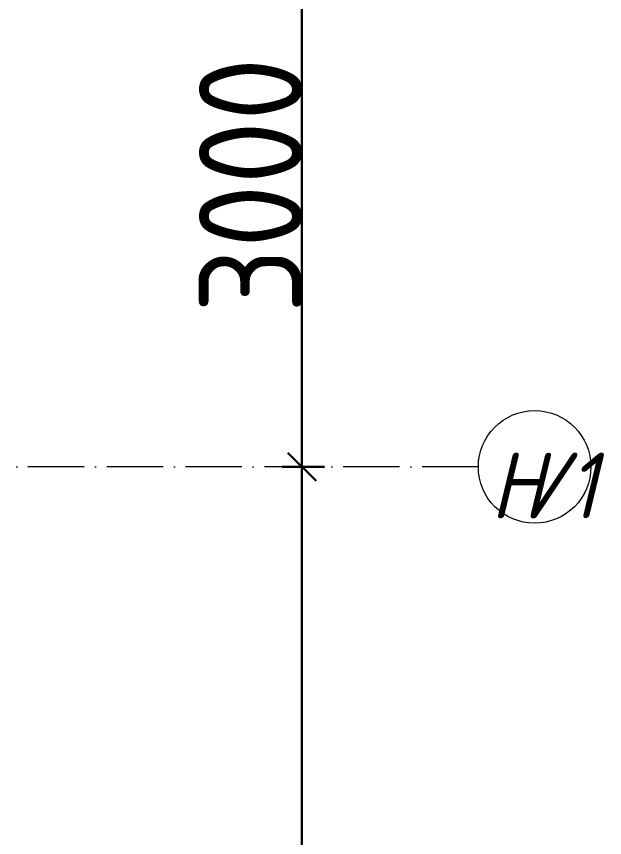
# Model space of a CAD drawing. Header units: millimetres. Extents: x -17017 to 628417, y -109036 to 199237.
# Drawn here: x 385383 to 388518, y -63507 to -59132 of the extents above; entities that cross this region are included whole.
import ezdxf

# ---------------------------------------------------------------- set-up
doc = ezdxf.new("R2010")
doc.units = ezdxf.units.MM
doc.linetypes.add('50_200_ШТРИХ_1Т_ш5_п1_п1_', pattern=[700, 500, -100, 0, -100])
for name, color, linetype, lineweight in [('A-____-____-DIMS', 7, 'Continuous', 9), ('S-GRID-____-IDEN', 7, 'Continuous', 9), ('S-GRID-____-OTLN-1', 7, '50_200_ШТРИХ_1Т_ш5_п1_п1_', 9), ('стяжа', 7, 'Continuous', 30)]:
    doc.layers.add(name, color=color, linetype=linetype, lineweight=lineweight)
doc.styles.add('ISOCPEUR_I', font='isocpeui.ttf', dxfattribs={"width": 0.9, "height": 2.5})
doc.styles.add('ISOCPEUR_I_9', font='isocpeui.ttf', dxfattribs={"width": 0.9, "height": 250})
doc.styles.add('СПДС', font='isocpeur.ttf', dxfattribs={"width": 0.9})
doc.dimstyles.new('ISO-2_5_0_9К_БОЛЬШОЙ_ОСИ', dxfattribs={"dimscale": 304.8, "dimtxt": 248.995294, "dimasz": 0.492126, "dimexe": 0.393701, "dimexo": 0, "dimgap": 0, "dimtad": 1, "dimdec": 0, "dimzin": 0, "dimdsep": 46, "dimtxsty": 'ISOCPEUR_I_9', "dimblk1": 'OBLIQUE', "dimblk2": 'OBLIQUE', "dimsah": 1, "dimcen": 0.09, "dimdle": 0.393701, "dimazin": 0, "dimtfac": 1, "dimtdec": 4, "dimtix": 1, "dimtmove": 0, "dimatfit": 3, "dimfxl": 1, "dimtvp": 1, "dimtolj": 1, "dimtzin": 0, "dimarcsym": 2})

# ---------------------------------------------------------------- blocks, each defined once
blk = doc.blocks.new('Ось сетки - Круг_Ø6_00__ISO-2_5_0_9K_-25732049-АР1_План отверстий 3 этажа в осях 1-64_А-ГГ')
at = {"layer": 'S-GRID-____-IDEN'}
blk.add_circle((0, 0), 3, dxfattribs=at)
blk = doc.blocks.new('_Oblique')
at = {"color": 0, "linetype": 'ByBlock', "lineweight": -2}
blk.add_line((-0.5, -0.5), (0.5, 0.5), dxfattribs=at)
blk = doc.blocks.new('*D2877')
at = {"layer": 'A-____-____-DIMS', "color": 0, "lineweight": -2, "transparency": 16777216}
for p, q in [((386904.9, -67652.4), (386904.9, -61412.4)), ((386798.9, -61532.4), (387024.9, -61532.4)), ((386798.9, -67532.4), (387024.9, -67532.4))]:
    blk.add_line(p, q, dxfattribs=at)
at = {"layer": 'Defpoints', "color": 0, "transparency": 16777216}
for p in [(386798.9, -61532.4), (386904.9, -61532.4), (386798.9, -67532.4)]:
    blk.add_point(p, dxfattribs=at)
at = {"layer": 'A-____-____-DIMS', "color": 0, "lineweight": -2, "transparency": 16777216, "xscale": 150, "yscale": 150, "zscale": 150}
for p, rotation in [((386904.9, -61532.4), 90), ((386904.9, -67532.4), 270)]:
    blk.add_blockref('_Oblique', p, dxfattribs=dict(at, rotation=rotation))
at = {"layer": 'A-____-____-DIMS', "color": 0, "transparency": 16777216, "insert": (386630.6, -64532.4), "char_height": 548.64, "attachment_point": 5, "rotation": 90, "style": 'СПДС'}
blk.add_mtext('\\A1;6000', dxfattribs=at)
blk = doc.blocks.new('*D2878')
at = {"layer": 'A-____-____-DIMS', "color": 0, "lineweight": -2, "transparency": 16777216}
for p, q in [((386904.9, -61652.4), (386904.9, -58412.4)), ((386798.9, -58532.4), (387024.9, -58532.4)), ((386798.9, -61532.4), (387024.9, -61532.4))]:
    blk.add_line(p, q, dxfattribs=at)
at = {"layer": 'Defpoints', "color": 0, "transparency": 16777216}
for p in [(386798.9, -58532.4), (386904.9, -58532.4), (386798.9, -61532.4)]:
    blk.add_point(p, dxfattribs=at)
at = {"layer": 'A-____-____-DIMS', "color": 0, "lineweight": -2, "transparency": 16777216, "xscale": 150, "yscale": 150, "zscale": 150}
for p, rotation in [((386904.9, -58532.4), 90), ((386904.9, -61532.4), 270)]:
    blk.add_blockref('_Oblique', p, dxfattribs=dict(at, rotation=rotation))
at = {"layer": 'A-____-____-DIMS', "color": 0, "transparency": 16777216, "insert": (386630.6, -60032.4), "char_height": 548.64, "attachment_point": 5, "rotation": 90, "style": 'СПДС'}
blk.add_mtext('\\A1;3000', dxfattribs=at)
blk = doc.blocks.new('3эт')
at = {"layer": 'S-GRID-____-OTLN-1', "color": 251, "ltscale": 0.6, "true_color": 0x636466}
blk.add_line((387845.1, -61532.4), (376792, -61532.4), dxfattribs=at)
at = {"layer": 'S-GRID-____-IDEN', "char_height": 350, "attachment_point": 1, "style": 'ISOCPEUR_I'}
for s, insert, width in [('\\fISOCPEUR|b0|i1|c204|p34|;\\W.9;Н', (387909.6, -61456.3), 223.671), ('/1', (388094.2, -61456.3), 346.329)]:
    blk.add_mtext(s, dxfattribs=dict(at, insert=insert, width=width))
at = {"layer": 'A-____-____-DIMS'}
for base, p1, p2, override, picture, middle in [((386904.9, -58532.4), (386798.9, -61532.4), (386798.9, -58532.4), {"dimtxt": 1.8, "dimpost": '<>', "dimtxsty": 'СПДС', "dimfxl": 3000}, '*D2878', (386630.6, -60032.4)), ((386904.9, -61532.4), (386798.9, -67532.4), (386798.9, -61532.4), {"dimtxt": 1.8, "dimpost": '<>', "dimtxsty": 'СПДС', "dimfxl": 6000}, '*D2877', (386630.6, -64532.4))]:
    dim = blk.add_linear_dim(base=base, p1=p1, p2=p2, angle=90, dimstyle='ISO-2_5_0_9К_БОЛЬШОЙ_ОСИ', override=override, dxfattribs=at)
    dim.commit()
    dim.dimension.update_dxf_attribs({"geometry": picture, "text_midpoint": middle})

msp = doc.modelspace()

# ---------------------------------------------------------------- block references
at = {"layer": 'S-GRID-____-IDEN', "xscale": 99.99999999999993, "yscale": 99.99999999999993, "zscale": 99.99999999999993, "rotation": 89.9999999999998}
msp.add_blockref('Ось сетки - Круг_Ø6_00__ISO-2_5_0_9K_-25732049-АР1_План отверстий 3 этажа в осях 1-64_А-ГГ', (388145.1, -61532.4), dxfattribs=at)
at = {"layer": 'стяжа'}
msp.add_blockref('3эт', (0, 0), dxfattribs=at)

doc.saveas('drawing.dxf')
